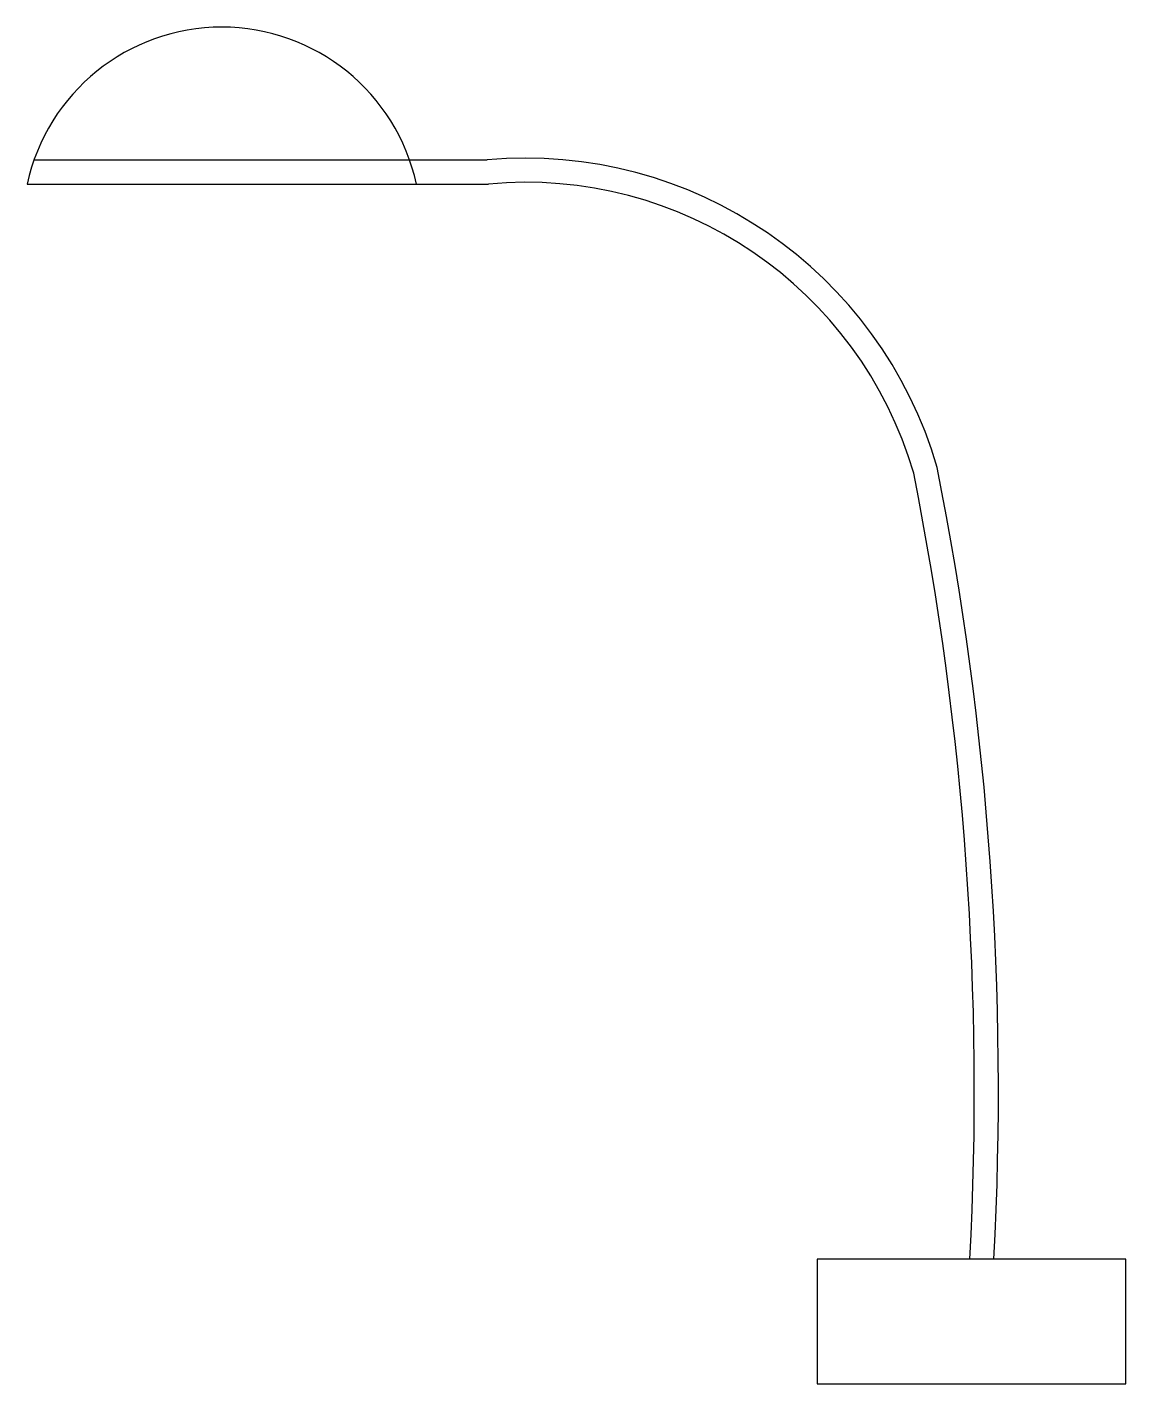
# Model space of a CAD drawing. Header units: millimetres. Extents: x -456 to 0, y 0 to 563.
import ezdxf

# ---------------------------------------------------------------- set-up
doc = ezdxf.new("R2010")
doc.units = ezdxf.units.MM

msp = doc.modelspace()

# ---------------------------------------------------------------- linework, layer by layer
at = {"color": 7}
for p, q in [((-452.91, 507.67), (-264.88, 507.67)), ((-455.75, 497.67), (-264.42, 497.67)), ((0, 51.73), (-128.06, 51.73)), ((-128.06, 51.73), (-128.06, 0)), ((0, 0), (0, 51.73)), ((-128.06, 0), (0, 0))]:
    msp.add_line(p, q, dxfattribs=at)
for centre, radius, start, end in [((-375.02, 480.16), 82.61, 12.2415, 167.7585), ((-248.91, 330.76), 177.63, 16.1164, 95.1593), ((-248.91, 330.76), 167.63, 16.2745, 95.3111), ((-1380.93, 121.59), 1318.07, 356.96176, 11.20595), ((-1380.91, 121.61), 1328.04, 356.9837, 11.22232)]:
    msp.add_arc(centre, radius, start, end, dxfattribs=at)

doc.saveas('drawing.dxf')
